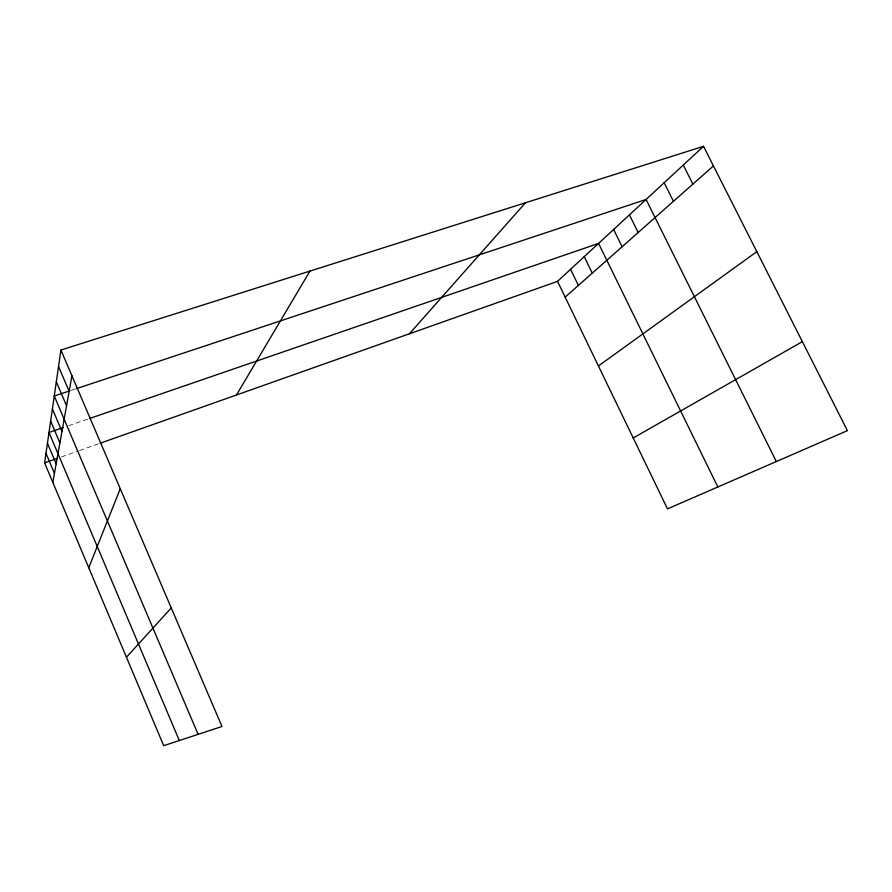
<?xml version="1.0" encoding="UTF-8"?>
<svg xmlns="http://www.w3.org/2000/svg" width="892" height="892" viewBox="0 0 892 892"><rect width="100%" height="100%" fill="white"/><g stroke="black" fill="none" stroke-linecap="round" stroke-linejoin="round"><path stroke-width="0.67" stroke-dasharray="4.46 3.34" d="M61.414 456.938L78.24 450.995M79.533 450.538L98.901 443.681M68.584 425.718L88.163 418.984M71.237 390.362L76.456 388.633"/><path stroke-width="1.34" d="M60.912 350.032L221.985 726.489L163.693 745.679L44.6 462.892L60.912 350.032L703.532 146.321L847.4 430.646L667.495 508.875L557.533 281.359L703.532 146.321M52.818 482.405L71.929 375.766M88.754 567.725L120.264 488.727M236.469 394.989L309.948 271.09M409.428 333.775L525.433 202.785M126.441 657.226L171.264 607.943M565.149 297.136L713.455 165.912M598.432 365.976L756.829 251.655M633.22 437.961L802.365 341.647M44.6 462.892L57.534 458.321M100.183 443.224L557.533 281.359M63.365 427.513L49.004 432.453L179.303 740.538M89.468 418.538L598.565 243.405L717.837 486.987M69.933 390.796L54.267 395.992L198.102 734.35M76.456 388.633L646.076 199.474L776.33 461.554M683.283 165.053L692.872 184.12M664.161 182.737L673.449 201.313M629.429 214.872L638.159 232.533M613.607 229.489L622.103 246.75M584.238 256.662L592.266 273.142M570.568 269.295L578.395 285.418M58.538 366.467L69.141 391.309M56.33 381.754L66.554 405.748M52.405 408.926L61.949 431.427M50.643 421.057L59.898 442.889M47.443 443.19L56.151 463.807M45.983 453.326L54.434 473.362"/></g></svg>
